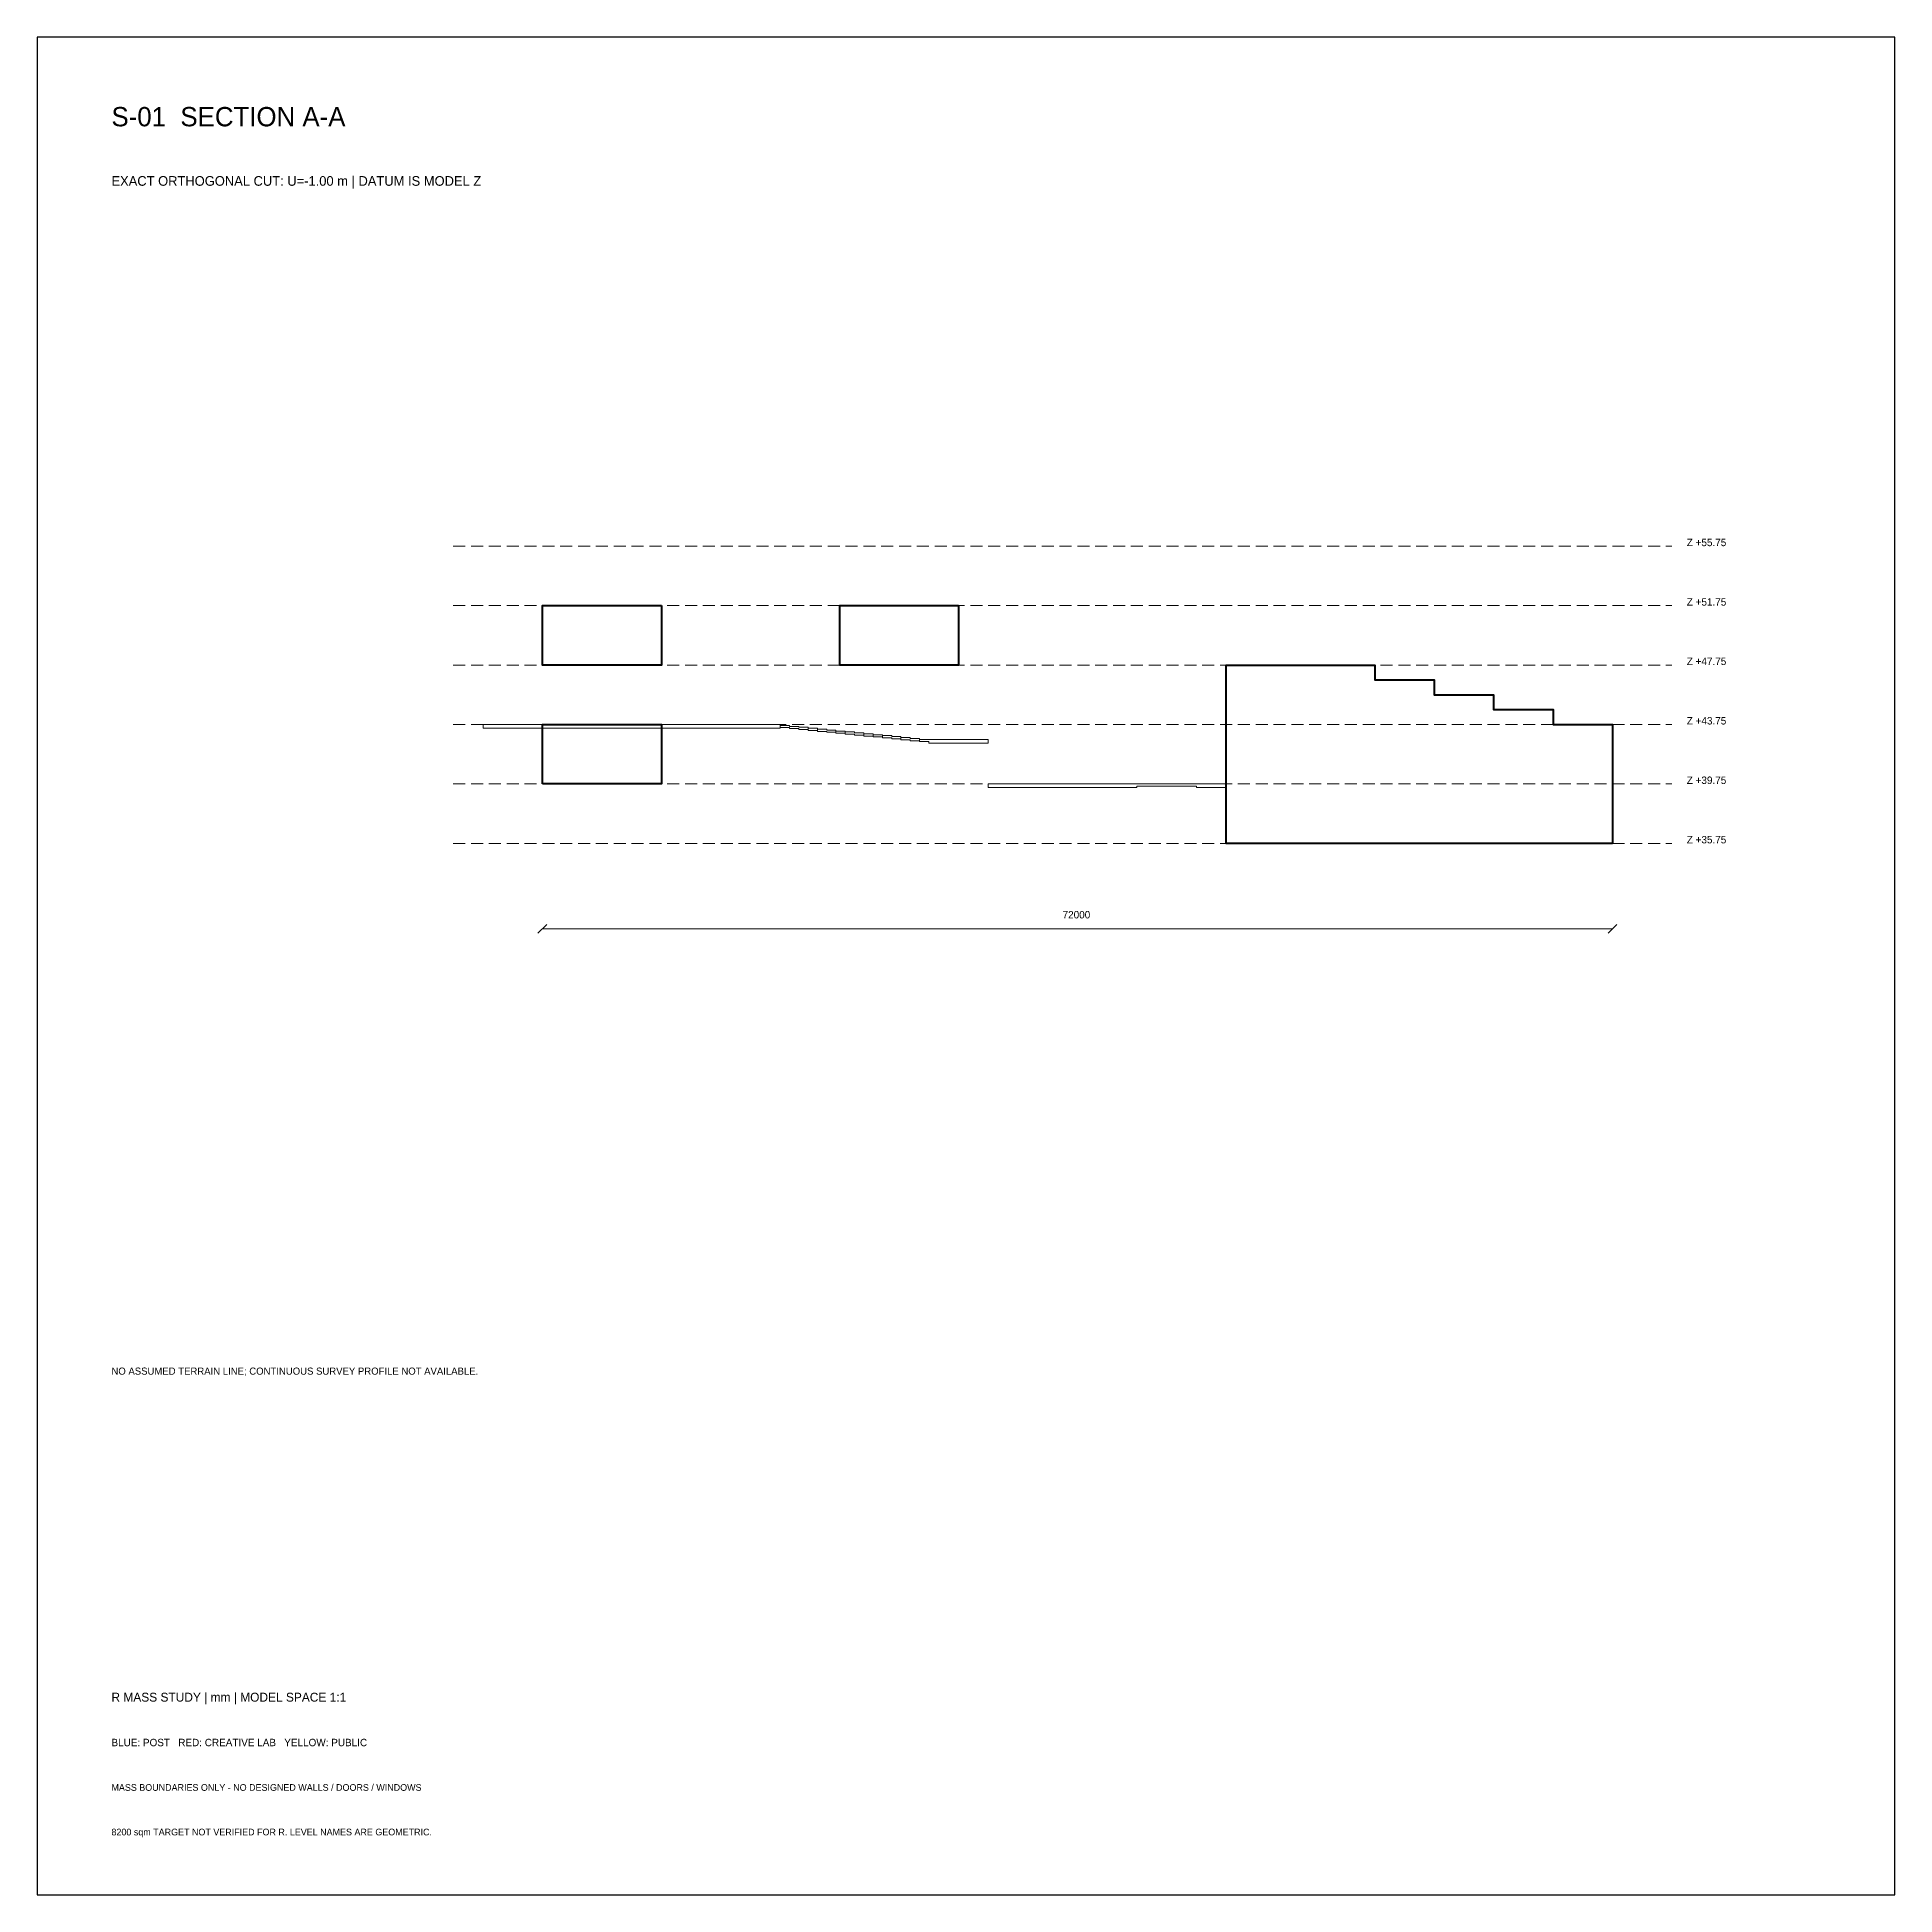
# Model space of a CAD drawing. Header units: millimetres. Extents: x -33468 to 375000, y -515000 to 30000.
# Drawn here: x -30000 to 95000, y -375000 to -250000 of the extents above; entities that cross this region are included whole.
import ezdxf

# ---------------------------------------------------------------- set-up
doc = ezdxf.new("R2010")
doc.units = ezdxf.units.MM
doc.linetypes.add('R_DASHED', pattern=[1200, 800, -400])
for name, color, linetype, lineweight in [('DATUM', 8, 'R_DASHED', 13), ('DIM', 7, 'Continuous', 13), ('FRAME', 7, 'Continuous', 25), ('LAB', 1, 'Continuous', 40), ('POST', 5, 'Continuous', 40), ('PUBLIC', 2, 'Continuous', 18), ('TEXT', 7, 'Continuous', 18)]:
    doc.layers.add(name, color=color, linetype=linetype, lineweight=lineweight)

msp = doc.modelspace()

# ---------------------------------------------------------------- linework, layer by layer
at = {"layer": 'DATUM'}
for points in [[(-2000, -284250), (80000, -284250)], [(-2000, -288250), (80000, -288250)], [(-2000, -292250), (80000, -292250)], [(-2000, -296250), (80000, -296250)], [(-2000, -300250), (80000, -300250)], [(-2000, -304250), (80000, -304250)]]:
    msp.add_lwpolyline(points, dxfattribs=at)
at = {"layer": 'DIM'}
for points in [[(3700, -310300), (4300, -309700)], [(4000, -310000), (76000, -310000)], [(75700, -310300), (76300, -309700)]]:
    msp.add_lwpolyline(points, dxfattribs=at)
at = {"layer": 'FRAME'}
msp.add_lwpolyline([(-30000, -375000), (95000, -375000), (95000, -250000), (-30000, -250000)], close=True, dxfattribs=at)
at = {"layer": 'LAB'}
for points in [[(12000, -288250), (12000, -292250), (4000, -292250), (4000, -288250)], [(32000, -288250), (32000, -292250), (24000, -292250), (24000, -288250)], [(4000, -300250), (4000, -296250), (12000, -296250), (12000, -300250)]]:
    msp.add_lwpolyline(points, close=True, dxfattribs=at)
at = {"layer": 'POST'}
msp.add_lwpolyline([(76000, -304250), (50000, -304250), (50000, -300250), (50000, -300250), (50000, -296250), (50000, -296250), (50000, -292250), (60000, -292250), (60000, -293250), (64000, -293250), (64000, -294250), (68000, -294250), (68000, -295250), (72000, -295250), (72000, -296250), (76000, -296250), (76000, -300250)], close=True, dxfattribs=at)
at = {"layer": 'PUBLIC'}
for points in [[(20000, -296500), (0, -296500), (0, -296250), (20000, -296250)], [(21250, -296525), (20625, -296525), (20625, -296462), (20000, -296462), (20000, -296312), (20625, -296312), (20625, -296375), (21250, -296375), (21250, -296438), (21875, -296438), (21875, -296588), (21250, -296588)], [(22500, -296650), (21875, -296650), (21875, -296500), (22500, -296500)], [(23125, -296775), (23125, -296712), (22500, -296712), (22500, -296562), (23125, -296562), (23125, -296625), (23750, -296625), (23750, -296775)], [(23750, -296838), (23750, -296688), (24375, -296688), (24375, -296838)], [(24375, -296750), (25000, -296750), (25000, -296812), (25625, -296812), (25625, -296962), (25000, -296962), (25000, -296900), (24375, -296900)], [(26250, -297025), (25625, -297025), (25625, -296875), (26250, -296875)], [(26250, -297088), (26250, -296938), (26875, -296938), (26875, -297088)], [(27500, -297150), (26875, -297150), (26875, -297000), (27500, -297000), (27500, -297062), (28125, -297062), (28125, -297212), (27500, -297212)], [(28125, -297275), (28125, -297125), (28750, -297125), (28750, -297188), (29375, -297188), (29375, -297338), (28750, -297338), (28750, -297275)], [(30000, -297500), (30000, -297400), (29375, -297400), (29375, -297250), (30000, -297250), (30000, -297250), (34000, -297250), (34000, -297500)], [(44000, -300250), (48000, -300250), (48000, -300250), (50000, -300250), (50000, -300500), (48000, -300500), (48000, -300400), (44000, -300400), (44000, -300500), (34000, -300500), (34000, -300250), (44000, -300250)]]:
    msp.add_lwpolyline(points, close=True, dxfattribs=at)

# ---------------------------------------------------------------- texts
at = {"layer": 'TEXT'}
for s, height, p in [('S-01  SECTION A-A', 1300, (-25000, -256000)), ('EXACT ORTHOGONAL CUT: U=-1.00 m | DATUM IS MODEL Z', 650, (-25000, -260000)), ('Z +55.75', 500, (81000, -284250)), ('Z +51.75', 500, (81000, -288250)), ('Z +47.75', 500, (81000, -292250)), ('Z +43.75', 500, (81000, -296250)), ('Z +39.75', 500, (81000, -300250)), ('Z +35.75', 500, (81000, -304250)), ('72000', 500, (39000, -309300)), ('NO ASSUMED TERRAIN LINE; CONTINUOUS SURVEY PROFILE NOT AVAILABLE.', 480, (-25000, -340000)), ('R MASS STUDY | mm | MODEL SPACE 1:1', 600, (-25000, -362000)), ('BLUE: POST   RED: CREATIVE LAB   YELLOW: PUBLIC', 500, (-25000, -365000)), ('MASS BOUNDARIES ONLY - NO DESIGNED WALLS / DOORS / WINDOWS', 450, (-25000, -368000)), ('8200 sqm TARGET NOT VERIFIED FOR R. LEVEL NAMES ARE GEOMETRIC.', 450, (-25000, -371000))]:
    msp.add_text(s, height=height, dxfattribs=at).set_placement(p)

doc.saveas('drawing.dxf')
